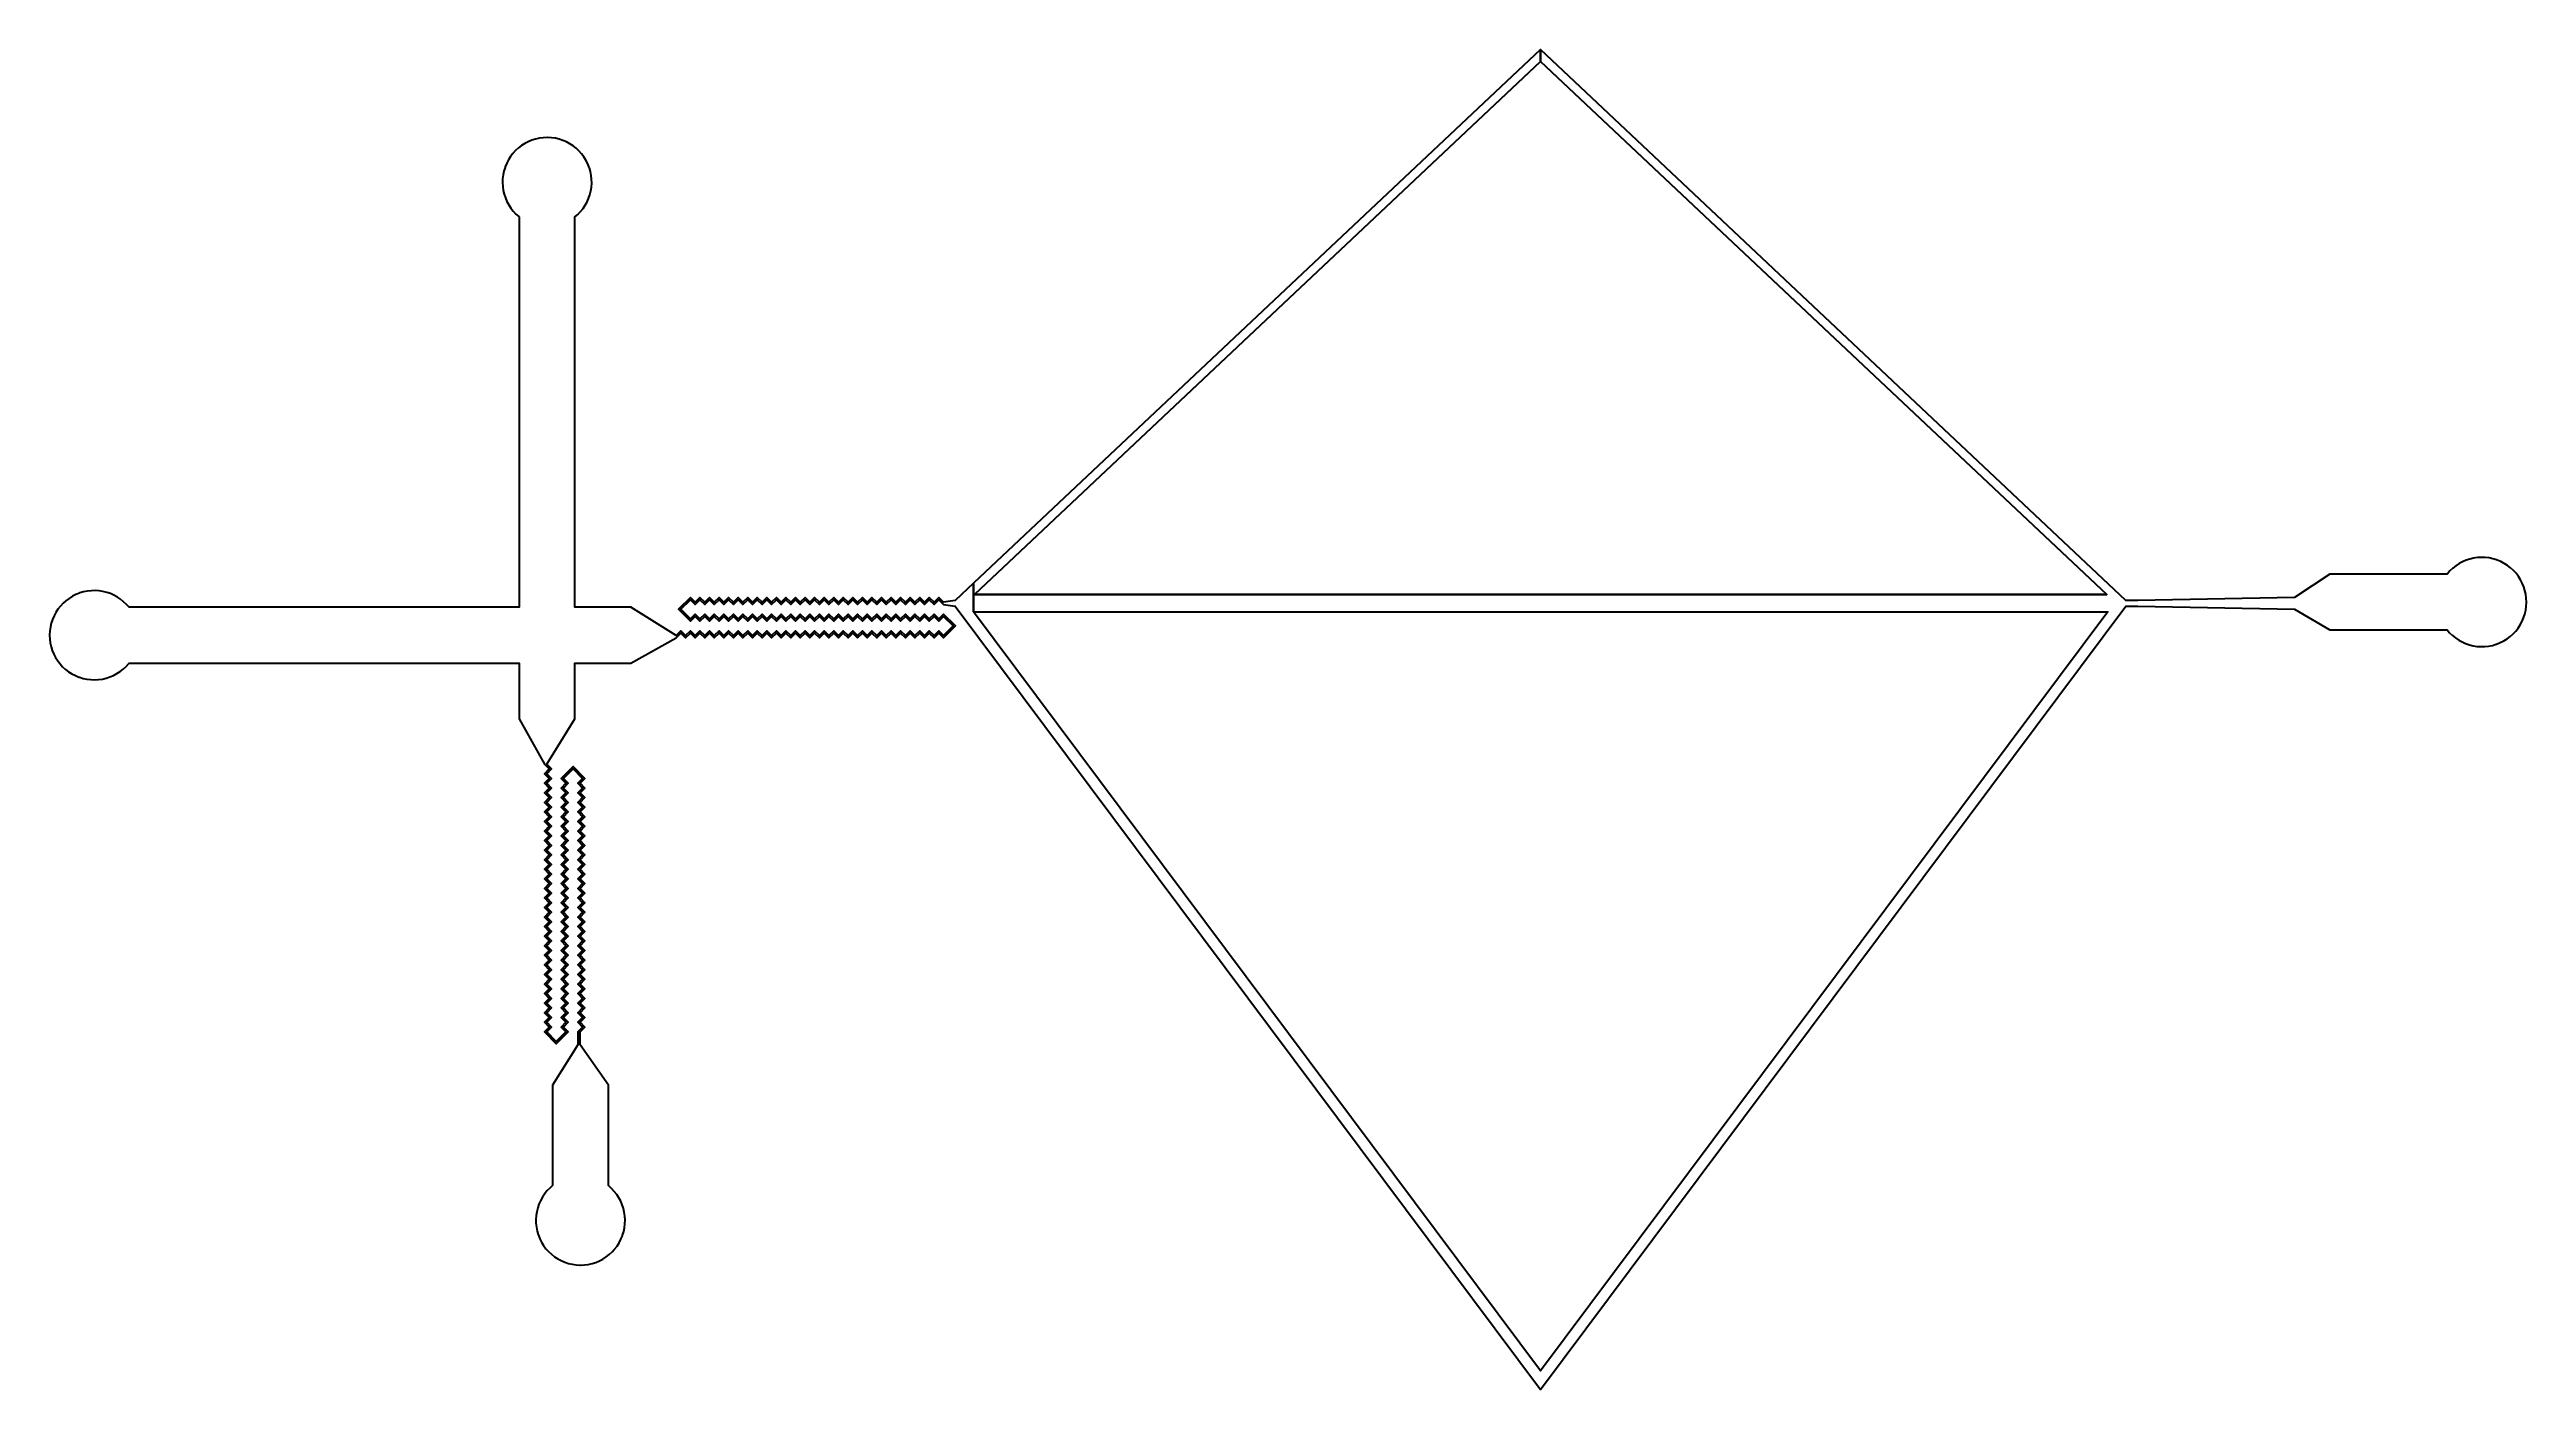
# Model space of a CAD drawing. Extents: x -11719 to 32713, y -13383 to 10646.
import ezdxf

# ---------------------------------------------------------------- set-up
doc = ezdxf.new("R2010")
doc.units = 13
doc.layers.add('layer_10', color=111, linetype='CONTINUOUS')
doc.layers.add('layer_7', color=143, linetype='CONTINUOUS')

msp = doc.modelspace()

# ---------------------------------------------------------------- linework, layer by layer
at = {"layer": 'layer_10'}
msp.add_lwpolyline([(15029.033, 10428.743), (25185.823, 870.697), (4872.242, 870.697), (15029.033, 10428.743), (15029.033, 10645.73), (4857.276, 1073.6), (4857.276, 559.722), (25200.789, 559.722), (15029.033, -13049.816), (4857.276, 559.722), (4857.276, 1073.6), (4529.033, 764.707), (4319.033, 736.423), (4233.318, 822.137), (4147.604, 736.423), (4061.89, 822.137), (3976.176, 736.423), (3890.461, 822.137), (3804.747, 736.423), (3719.033, 822.137), (3633.319, 736.423), (3547.604, 822.137), (3461.89, 736.423), (3376.176, 822.137), (3290.461, 736.423), (3204.747, 822.137), (3119.033, 736.423), (3033.319, 822.137), (2947.604, 736.423), (2861.89, 822.137), (2776.176, 736.423), (2690.462, 822.137), (2604.747, 736.423), (2519.033, 822.137), (2433.319, 736.423), (2347.604, 822.137), (2261.89, 736.423), (2176.176, 822.137), (2090.462, 736.423), (2004.747, 822.137), (1919.033, 736.423), (1833.319, 822.137), (1747.604, 736.423), (1661.89, 822.137), (1576.176, 736.423), (1490.462, 822.137), (1404.747, 736.423), (1319.033, 822.137), (1233.319, 736.423), (1147.605, 822.137), (1061.89, 736.423), (976.176, 822.137), (890.462, 736.423), (804.747, 822.137), (719.033, 736.423), (633.319, 822.137), (547.605, 736.423), (461.89, 822.137), (376.176, 736.423), (290.462, 822.137), (204.747, 736.423), (119.033, 822.137), (33.319, 736.423), (-52.395, 822.137), (-138.11, 736.423), (-223.824, 822.137), (-437.679, 608.282), (-223.824, 394.427), (-138.11, 480.142), (-52.395, 394.427), (33.319, 480.142), (119.033, 394.427), (204.747, 480.142), (290.462, 394.427), (376.176, 480.142), (461.89, 394.427), (547.605, 480.142), (633.319, 394.427), (719.033, 480.142), (804.747, 394.427), (890.462, 480.142), (976.176, 394.427), (1061.89, 480.142), (1147.605, 394.427), (1233.319, 480.142), (1319.033, 394.427), (1404.747, 480.142), (1490.462, 394.427), (1576.176, 480.142), (1661.89, 394.427), (1747.604, 480.142), (1833.319, 394.427), (1919.033, 480.142), (2004.747, 394.427), (2090.462, 480.142), (2176.176, 394.427), (2261.89, 480.142), (2347.604, 394.427), (2433.319, 480.142), (2519.033, 394.427), (2604.747, 480.142), (2690.462, 394.427), (2776.176, 480.142), (2861.89, 394.427), (2947.604, 480.142), (3033.319, 394.427), (3119.033, 480.142), (3204.747, 394.427), (3290.461, 480.142), (3376.176, 394.427), (3461.89, 480.142), (3547.604, 394.427), (3633.319, 480.142), (3719.033, 394.427), (3804.747, 480.142), (3890.461, 394.427), (3976.176, 480.142), (4061.89, 394.427), (4147.604, 480.142), (4233.318, 394.427), (4319.033, 480.142), (4490.461, 308.713), (4319.033, 137.284), (4233.318, 222.999), (4147.604, 137.284), (4061.89, 222.999), (3976.176, 137.284), (3890.461, 222.999), (3804.747, 137.284), (3719.033, 222.999), (3633.319, 137.284), (3547.604, 222.999), (3461.89, 137.284), (3376.176, 222.999), (3290.461, 137.284), (3204.747, 222.999), (3119.033, 137.284), (3033.319, 222.999), (2947.604, 137.284), (2861.89, 222.999), (2776.176, 137.284), (2690.462, 222.999), (2604.747, 137.284), (2519.033, 222.999), (2433.319, 137.284), (2347.604, 222.999), (2261.89, 137.284), (2176.176, 222.999), (2090.462, 137.284), (2004.747, 222.999), (1919.033, 137.284), (1833.319, 222.999), (1747.604, 137.284), (1661.89, 222.999), (1576.176, 137.284), (1490.462, 222.999), (1404.747, 137.284), (1319.033, 222.999), (1233.319, 137.284), (1147.605, 222.999), (1061.89, 137.284), (976.176, 222.999), (890.462, 137.284), (804.747, 222.999), (719.033, 137.284), (633.319, 222.999), (547.605, 137.284), (461.89, 222.999), (376.176, 137.284), (290.462, 222.999), (204.747, 137.284), (119.033, 222.999), (33.319, 137.284), (-52.395, 222.999), (-138.11, 137.284), (-223.824, 222.999), (-309.538, 137.284), (-395.252, 222.999), (-480.967, 137.284), (-1293.655, 643.43), (-2293.655, 643.43), (-2293.655, 7643.43), (-2241.129, 7689.384), (-2192.808, 7739.742), (-2149.06, 7794.119), (-2110.217, 7852.102), (-2076.576, 7913.25), (-2048.392, 7977.097), (-2025.88, 8043.158), (-2009.212, 8110.929), (-1998.513, 8179.896), (-1993.867, 8249.532), (-1995.306, 8319.308), (-2002.822, 8388.693), (-2016.357, 8457.159), (-2035.807, 8524.185), (-2038.804, 8532.883), (-2064.769, 8597.664), (-2096.281, 8659.936), (-2133.1, 8719.225), (-2174.947, 8775.078), (-2221.502, 8827.072), (-2272.412, 8874.811), (-2327.288, 8917.931), (-2385.714, 8956.104), (-2447.245, 8989.04), (-2511.412, 9016.487), (-2577.727, 9038.238), (-2645.686, 9054.126), (-2714.77, 9064.03), (-2784.455, 9067.876), (-2793.655, 9067.929), (-2863.38, 9064.885), (-2932.574, 9055.775), (-3000.71, 9040.67), (-3067.271, 9019.683), (-3131.75, 8992.975), (-3193.655, 8960.749), (-3252.516, 8923.251), (-3307.885, 8880.765), (-3359.341, 8833.615), (-3406.491, 8782.159), (-3448.977, 8726.79), (-3486.476, 8667.929), (-3518.702, 8606.024), (-3545.409, 8541.545), (-3548.506, 8532.883), (-3568.726, 8466.085), (-3583.047, 8397.779), (-3591.36, 8328.485), (-3593.602, 8258.73), (-3589.756, 8189.045), (-3579.851, 8119.96), (-3563.963, 8052.002), (-3542.213, 7985.686), (-3514.765, 7921.519), (-3481.829, 7859.988), (-3443.656, 7801.562), (-3400.536, 7746.686), (-3352.797, 7695.776), (-3300.803, 7649.22), (-3293.655, 7643.43), (-3293.655, 643.43), (-10293.156, 643.43), (-10339.11, 695.956), (-10389.468, 744.277), (-10443.845, 788.025), (-10501.828, 826.868), (-10562.976, 860.509), (-10626.823, 888.693), (-10692.884, 911.204), (-10760.655, 927.873), (-10829.621, 938.572), (-10899.257, 943.219), (-10969.034, 941.779), (-11038.419, 934.263), (-11106.885, 920.728), (-11173.911, 901.278), (-11182.609, 898.281), (-11247.39, 872.316), (-11309.662, 840.804), (-11368.951, 803.985), (-11424.805, 762.138), (-11476.799, 715.583), (-11524.538, 664.673), (-11567.658, 609.797), (-11605.831, 551.37), (-11638.766, 489.84), (-11666.214, 425.672), (-11687.965, 359.357), (-11703.853, 291.399), (-11713.757, 222.314), (-11717.603, 152.629), (-11717.656, 143.43), (-11714.612, 73.705), (-11705.502, 4.511), (-11690.396, -63.625), (-11669.41, -130.186), (-11642.702, -194.665), (-11610.476, -256.57), (-11572.977, -315.432), (-11530.491, -370.801), (-11483.341, -422.256), (-11431.885, -469.406), (-11376.516, -511.892), (-11317.655, -549.391), (-11255.749, -581.617), (-11191.271, -608.325), (-11182.609, -611.421), (-11115.811, -631.641), (-11047.505, -645.962), (-10978.211, -654.275), (-10908.456, -656.517), (-10838.771, -652.671), (-10769.686, -642.766), (-10701.728, -626.878), (-10635.412, -605.128), (-10571.245, -577.68), (-10509.714, -544.744), (-10451.288, -506.571), (-10396.412, -463.451), (-10345.502, -415.712), (-10298.947, -363.718), (-10293.156, -356.57), (-3293.655, -356.57), (-3293.655, -1356.57), (-2842.227, -2169.259), (-2756.512, -2254.973), (-2842.227, -2340.687), (-2756.512, -2426.401), (-2842.227, -2512.116), (-2756.512, -2597.83), (-2842.227, -2683.544), (-2756.512, -2769.259), (-2842.227, -2854.973), (-2756.512, -2940.687), (-2842.227, -3026.401), (-2756.512, -3112.116), (-2842.227, -3197.83), (-2756.512, -3283.544), (-2842.227, -3369.258), (-2756.512, -3454.973), (-2842.227, -3540.687), (-2756.512, -3626.401), (-2842.227, -3712.116), (-2756.512, -3797.83), (-2842.227, -3883.544), (-2756.512, -3969.258), (-2842.227, -4054.973), (-2756.512, -4140.687), (-2842.227, -4226.401), (-2756.512, -4312.116), (-2842.227, -4397.83), (-2756.512, -4483.544), (-2842.227, -4569.258), (-2756.512, -4654.973), (-2842.227, -4740.687), (-2756.512, -4826.401), (-2842.227, -4912.115), (-2756.512, -4997.83), (-2842.227, -5083.544), (-2756.512, -5169.258), (-2842.227, -5254.973), (-2756.512, -5340.687), (-2842.227, -5426.401), (-2756.512, -5512.115), (-2842.227, -5597.83), (-2756.512, -5683.544), (-2842.227, -5769.258), (-2756.512, -5854.973), (-2842.227, -5940.687), (-2756.512, -6026.401), (-2842.227, -6112.115), (-2756.512, -6197.83), (-2842.227, -6283.544), (-2756.512, -6369.258), (-2842.227, -6454.972), (-2756.512, -6540.687), (-2842.227, -6626.401), (-2756.512, -6712.115), (-2842.227, -6797.83), (-2756.512, -6883.544), (-2842.227, -6969.258), (-2628.372, -7183.113), (-2414.517, -6969.258), (-2500.231, -6883.544), (-2414.517, -6797.83), (-2500.231, -6712.115), (-2414.517, -6626.401), (-2500.231, -6540.687), (-2414.517, -6454.972), (-2500.231, -6369.258), (-2414.517, -6283.544), (-2500.231, -6197.83), (-2414.517, -6112.115), (-2500.231, -6026.401), (-2414.517, -5940.687), (-2500.231, -5854.973), (-2414.517, -5769.258), (-2500.231, -5683.544), (-2414.517, -5597.83), (-2500.231, -5512.115), (-2414.517, -5426.401), (-2500.231, -5340.687), (-2414.517, -5254.973), (-2500.231, -5169.258), (-2414.517, -5083.544), (-2500.231, -4997.83), (-2414.517, -4912.115), (-2500.231, -4826.401), (-2414.517, -4740.687), (-2500.231, -4654.973), (-2414.517, -4569.258), (-2500.231, -4483.544), (-2414.517, -4397.83), (-2500.231, -4312.116), (-2414.517, -4226.401), (-2500.231, -4140.687), (-2414.517, -4054.973), (-2500.231, -3969.258), (-2414.517, -3883.544), (-2500.231, -3797.83), (-2414.517, -3712.116), (-2500.231, -3626.401), (-2414.517, -3540.687), (-2500.231, -3454.973), (-2414.517, -3369.258), (-2500.231, -3283.544), (-2414.517, -3197.83), (-2500.231, -3112.116), (-2414.517, -3026.401), (-2500.231, -2940.687), (-2414.517, -2854.973), (-2500.231, -2769.259), (-2414.517, -2683.544), (-2500.231, -2597.83), (-2414.517, -2512.116), (-2500.231, -2426.401), (-2328.802, -2254.973), (-2157.374, -2426.401), (-2243.088, -2512.116), (-2157.374, -2597.83), (-2243.088, -2683.544), (-2157.374, -2769.259), (-2243.088, -2854.973), (-2157.374, -2940.687), (-2243.088, -3026.401), (-2157.374, -3112.116), (-2243.088, -3197.83), (-2157.374, -3283.544), (-2243.088, -3369.258), (-2157.374, -3454.973), (-2243.088, -3540.687), (-2157.374, -3626.401), (-2243.088, -3712.116), (-2157.374, -3797.83), (-2243.088, -3883.544), (-2157.374, -3969.258), (-2243.088, -4054.973), (-2157.374, -4140.687), (-2243.088, -4226.401), (-2157.374, -4312.116), (-2243.088, -4397.83), (-2157.374, -4483.544), (-2243.088, -4569.258), (-2157.374, -4654.973), (-2243.088, -4740.687), (-2157.374, -4826.401), (-2243.088, -4912.115), (-2157.374, -4997.83), (-2243.088, -5083.544), (-2157.374, -5169.258), (-2243.088, -5254.973), (-2157.374, -5340.687), (-2243.088, -5426.401), (-2157.374, -5512.115), (-2243.088, -5597.83), (-2157.374, -5683.544), (-2243.088, -5769.258), (-2157.374, -5854.973), (-2243.088, -5940.687), (-2157.374, -6026.401), (-2243.088, -6112.115), (-2157.374, -6197.83), (-2243.088, -6283.544), (-2157.374, -6369.258), (-2243.088, -6454.972), (-2157.374, -6540.687), (-2243.088, -6626.401), (-2157.374, -6712.115), (-2243.088, -6797.83), (-2157.374, -6883.544), (-2243.088, -6969.258), (-2243.088, -7202.996), (-2694.517, -7927.816), (-2694.517, -9727.816), (-2747.043, -9773.77), (-2795.364, -9824.128), (-2839.112, -9878.505), (-2877.955, -9936.488), (-2911.596, -9997.636), (-2939.779, -10061.483), (-2962.291, -10127.544), (-2978.959, -10195.315), (-2989.658, -10264.282), (-2994.305, -10333.918), (-2992.865, -10403.694), (-2985.349, -10473.079), (-2971.814, -10541.545), (-2952.364, -10608.571), (-2949.367, -10617.269), (-2923.402, -10682.05), (-2891.891, -10744.322), (-2855.071, -10803.611), (-2813.225, -10859.465), (-2766.669, -10911.459), (-2715.76, -10959.198), (-2660.883, -11002.318), (-2602.457, -11040.491), (-2540.926, -11073.426), (-2476.759, -11100.874), (-2410.444, -11122.624), (-2342.485, -11138.513), (-2273.401, -11148.417), (-2203.716, -11152.263), (-2194.517, -11152.316), (-2124.792, -11149.272), (-2055.598, -11140.162), (-1987.462, -11125.057), (-1920.901, -11104.07), (-1856.422, -11077.362), (-1794.517, -11045.136), (-1735.655, -11007.637), (-1680.286, -10965.151), (-1628.831, -10918.001), (-1581.681, -10866.545), (-1539.195, -10811.176), (-1501.696, -10752.315), (-1469.47, -10690.41), (-1442.763, -10625.931), (-1439.666, -10617.269), (-1419.446, -10550.471), (-1405.125, -10482.165), (-1396.812, -10412.871), (-1394.57, -10343.116), (-1398.415, -10273.431), (-1408.32, -10204.346), (-1424.208, -10136.388), (-1445.959, -10070.073), (-1473.406, -10005.906), (-1506.342, -9944.375), (-1544.515, -9885.949), (-1587.635, -9831.072), (-1635.374, -9780.162), (-1687.368, -9733.607), (-1694.516, -9727.816), (-1694.517, -7927.816), (-2200.662, -7202.996), (-2200.662, -6969.258), (-2114.947, -6883.544), (-2200.662, -6797.83), (-2114.947, -6712.115), (-2200.662, -6626.401), (-2114.947, -6540.687), (-2200.662, -6454.972), (-2114.947, -6369.258), (-2200.662, -6283.544), (-2114.947, -6197.83), (-2200.662, -6112.115), (-2114.947, -6026.401), (-2200.662, -5940.687), (-2114.947, -5854.973), (-2200.662, -5769.258), (-2114.947, -5683.544), (-2200.662, -5597.83), (-2114.947, -5512.115), (-2200.662, -5426.401), (-2114.947, -5340.687), (-2200.662, -5254.973), (-2114.947, -5169.258), (-2200.662, -5083.544), (-2114.947, -4997.83), (-2200.662, -4912.115), (-2114.947, -4826.401), (-2200.662, -4740.687), (-2114.947, -4654.973), (-2200.662, -4569.258), (-2114.947, -4483.544), (-2200.662, -4397.83), (-2114.947, -4312.116), (-2200.662, -4226.401), (-2114.947, -4140.687), (-2200.662, -4054.973), (-2114.947, -3969.258), (-2200.662, -3883.544), (-2114.947, -3797.83), (-2200.662, -3712.116), (-2114.947, -3626.401), (-2200.662, -3540.687), (-2114.947, -3454.973), (-2200.662, -3369.258), (-2114.947, -3283.544), (-2200.662, -3197.83), (-2114.947, -3112.116), (-2200.662, -3026.401), (-2114.947, -2940.687), (-2200.662, -2854.973), (-2114.947, -2769.259), (-2200.662, -2683.544), (-2114.947, -2597.83), (-2200.662, -2512.116), (-2114.947, -2426.401), (-2328.802, -2212.546), (-2542.657, -2426.401), (-2456.943, -2512.116), (-2542.657, -2597.83), (-2456.943, -2683.544), (-2542.657, -2769.259), (-2456.943, -2854.973), (-2542.657, -2940.687), (-2456.943, -3026.401), (-2542.657, -3112.116), (-2456.943, -3197.83), (-2542.657, -3283.544), (-2456.943, -3369.258), (-2542.657, -3454.973), (-2456.943, -3540.687), (-2542.657, -3626.401), (-2456.943, -3712.116), (-2542.657, -3797.83), (-2456.943, -3883.544), (-2542.657, -3969.258), (-2456.943, -4054.973), (-2542.657, -4140.687), (-2456.943, -4226.401), (-2542.657, -4312.116), (-2456.943, -4397.83), (-2542.657, -4483.544), (-2456.943, -4569.258), (-2542.657, -4654.973), (-2456.943, -4740.687), (-2542.657, -4826.401), (-2456.943, -4912.115), (-2542.657, -4997.83), (-2456.943, -5083.544), (-2542.657, -5169.258), (-2456.943, -5254.973), (-2542.657, -5340.687), (-2456.943, -5426.401), (-2542.657, -5512.115), (-2456.943, -5597.83), (-2542.657, -5683.544), (-2456.943, -5769.258), (-2542.657, -5854.973), (-2456.943, -5940.687), (-2542.657, -6026.401), (-2456.943, -6112.115), (-2542.657, -6197.83), (-2456.943, -6283.544), (-2542.657, -6369.258), (-2456.943, -6454.972), (-2542.657, -6540.687), (-2456.943, -6626.401), (-2542.657, -6712.115), (-2456.943, -6797.83), (-2542.657, -6883.544), (-2456.943, -6969.258), (-2628.372, -7140.687), (-2799.8, -6969.258), (-2714.086, -6883.544), (-2799.8, -6797.83), (-2714.086, -6712.115), (-2799.8, -6626.401), (-2714.086, -6540.687), (-2799.8, -6454.972), (-2714.086, -6369.258), (-2799.8, -6283.544), (-2714.086, -6197.83), (-2799.8, -6112.115), (-2714.086, -6026.401), (-2799.8, -5940.687), (-2714.086, -5854.973), (-2799.8, -5769.258), (-2714.086, -5683.544), (-2799.8, -5597.83), (-2714.086, -5512.115), (-2799.8, -5426.401), (-2714.086, -5340.687), (-2799.8, -5254.973), (-2714.086, -5169.258), (-2799.8, -5083.544), (-2714.086, -4997.83), (-2799.8, -4912.115), (-2714.086, -4826.401), (-2799.8, -4740.687), (-2714.086, -4654.973), (-2799.8, -4569.258), (-2714.086, -4483.544), (-2799.8, -4397.83), (-2714.086, -4312.116), (-2799.8, -4226.401), (-2714.086, -4140.687), (-2799.8, -4054.973), (-2714.086, -3969.258), (-2799.8, -3883.544), (-2714.086, -3797.83), (-2799.8, -3712.116), (-2714.086, -3626.401), (-2799.8, -3540.687), (-2714.086, -3454.973), (-2799.8, -3369.258), (-2714.086, -3283.544), (-2799.8, -3197.83), (-2714.086, -3112.116), (-2799.8, -3026.401), (-2714.086, -2940.687), (-2799.8, -2854.973), (-2714.086, -2769.259), (-2799.8, -2683.544), (-2714.086, -2597.83), (-2799.8, -2512.116), (-2714.086, -2426.401), (-2799.8, -2340.687), (-2714.086, -2254.973), (-2799.8, -2169.259), (-2293.655, -1356.57), (-2293.655, -356.57), (-1293.655, -356.57), (-480.967, 94.858), (-395.252, 180.572), (-309.538, 94.858), (-223.824, 180.572), (-138.11, 94.858), (-52.395, 180.572), (33.319, 94.858), (119.033, 180.572), (204.747, 94.858), (290.462, 180.572), (376.176, 94.858), (461.89, 180.572), (547.605, 94.858), (633.319, 180.572), (719.033, 94.858), (804.747, 180.572), (890.462, 94.858), (976.176, 180.572), (1061.89, 94.858), (1147.605, 180.572), (1233.319, 94.858), (1319.033, 180.572), (1404.747, 94.858), (1490.462, 180.572), (1576.176, 94.858), (1661.89, 180.572), (1747.604, 94.858), (1833.319, 180.572), (1919.033, 94.858), (2004.747, 180.572), (2090.462, 94.858), (2176.176, 180.572), (2261.89, 94.858), (2347.604, 180.572), (2433.319, 94.858), (2519.033, 180.572), (2604.747, 94.858), (2690.462, 180.572), (2776.176, 94.858), (2861.89, 180.572), (2947.604, 94.858), (3033.319, 180.572), (3119.033, 94.858), (3204.747, 180.572), (3290.461, 94.858), (3376.176, 180.572), (3461.89, 94.858), (3547.604, 180.572), (3633.319, 94.858), (3719.033, 180.572), (3804.747, 94.858), (3890.461, 180.572), (3976.176, 94.858), (4061.89, 180.572), (4147.604, 94.858), (4233.318, 180.572), (4319.033, 94.858), (4532.888, 308.713), (4319.033, 522.568), (4233.318, 436.854), (4147.604, 522.568), (4061.89, 436.854), (3976.176, 522.568), (3890.461, 436.854), (3804.747, 522.568), (3719.033, 436.854), (3633.319, 522.568), (3547.604, 436.854), (3461.89, 522.568), (3376.176, 436.854), (3290.461, 522.568), (3204.747, 436.854), (3119.033, 522.568), (3033.319, 436.854), (2947.604, 522.568), (2861.89, 436.854), (2776.176, 522.568), (2690.462, 436.854), (2604.747, 522.568), (2519.033, 436.854), (2433.319, 522.568), (2347.604, 436.854), (2261.89, 522.568), (2176.176, 436.854), (2090.462, 522.568), (2004.747, 436.854), (1919.033, 522.568), (1833.319, 436.854), (1747.604, 522.568), (1661.89, 436.854), (1576.176, 522.568), (1490.462, 436.854), (1404.747, 522.568), (1319.033, 436.854), (1233.319, 522.568), (1147.605, 436.854), (1061.89, 522.568), (976.176, 436.854), (890.462, 522.568), (804.747, 436.854), (719.033, 522.568), (633.319, 436.854), (547.605, 522.568), (461.89, 436.854), (376.176, 522.568), (290.462, 436.854), (204.747, 522.568), (119.033, 436.854), (33.319, 522.568), (-52.395, 436.854), (-138.11, 522.568), (-223.824, 436.854), (-395.252, 608.282), (-223.824, 779.711), (-138.11, 693.997), (-52.395, 779.711), (33.319, 693.997), (119.033, 779.711), (204.747, 693.997), (290.462, 779.711), (376.176, 693.997), (461.89, 779.711), (547.605, 693.997), (633.319, 779.711), (719.033, 693.997), (804.747, 779.711), (890.462, 693.997), (976.176, 779.711), (1061.89, 693.997), (1147.605, 779.711), (1233.319, 693.997), (1319.033, 779.711), (1404.747, 693.997), (1490.462, 779.711), (1576.176, 693.997), (1661.89, 779.711), (1747.604, 693.997), (1833.319, 779.711), (1919.033, 693.997), (2004.747, 779.711), (2090.462, 693.997), (2176.176, 779.711), (2261.89, 693.997), (2347.604, 779.711), (2433.319, 693.997), (2519.033, 779.711), (2604.747, 693.997), (2690.462, 779.711), (2776.176, 693.997), (2861.89, 779.711), (2947.604, 693.997), (3033.319, 779.711), (3119.033, 693.997), (3204.747, 779.711), (3290.461, 693.997), (3376.176, 779.711), (3461.89, 693.997), (3547.604, 779.711), (3633.319, 693.997), (3719.033, 779.711), (3804.747, 693.997), (3890.461, 779.711), (3976.176, 693.997), (4061.89, 779.711), (4147.604, 693.997), (4233.318, 779.711), (4319.033, 693.997), (4529.033, 665.712), (15029.033, -13383.007), (25529.033, 665.712), (25739.033, 665.712), (28552.366, 609.315), (29184.203, 238.507), (31288.504, 238.507), (31334.458, 185.981), (31384.816, 137.66), (31439.193, 93.912), (31497.177, 55.069), (31558.325, 21.428), (31622.172, -6.756), (31688.233, -29.267), (31756.004, -45.936), (31824.97, -56.634), (31894.606, -61.281), (31964.383, -59.841), (32033.768, -52.325), (32102.234, -38.791), (32169.26, -19.341), (32177.957, -16.344), (32242.738, 9.621), (32305.01, 41.133), (32364.299, 77.952), (32420.153, 119.799), (32472.147, 166.354), (32519.886, 217.264), (32563.006, 272.141), (32601.179, 330.567), (32634.114, 392.097), (32661.562, 456.265), (32683.313, 522.58), (32699.201, 590.538), (32709.105, 659.623), (32712.951, 729.308), (32713.004, 738.507), (32709.96, 808.232), (32700.85, 877.426), (32685.745, 945.562), (32664.758, 1012.123), (32638.05, 1076.602), (32605.824, 1138.507), (32568.326, 1197.368), (32525.84, 1252.737), (32478.689, 1304.192), (32427.234, 1351.343), (32371.865, 1393.829), (32313.004, 1431.327), (32251.099, 1463.553), (32186.62, 1490.261), (32177.957, 1493.358), (32111.159, 1513.578), (32042.853, 1527.899), (31973.559, 1536.212), (31903.804, 1538.454), (31834.119, 1534.608), (31765.035, 1524.704), (31697.076, 1508.816), (31630.761, 1487.065), (31566.594, 1459.617), (31505.063, 1426.682), (31446.637, 1388.508), (31391.76, 1345.388), (31340.85, 1297.65), (31294.295, 1245.655), (31288.504, 1238.507), (29184.203, 1238.507), (28552.366, 821.036), (25739.033, 764.707), (25529.033, 764.707), (15029.033, 10645.73), (15029.033, 10428.743)], close=True, dxfattribs=at)
at = {"layer": 'layer_7'}
msp.add_lwpolyline([(15029.033, 10428.743), (4872.242, 870.697), (25185.823, 870.697), (15029.033, 10428.743)], close=True, dxfattribs=at)

doc.saveas('drawing.dxf')
